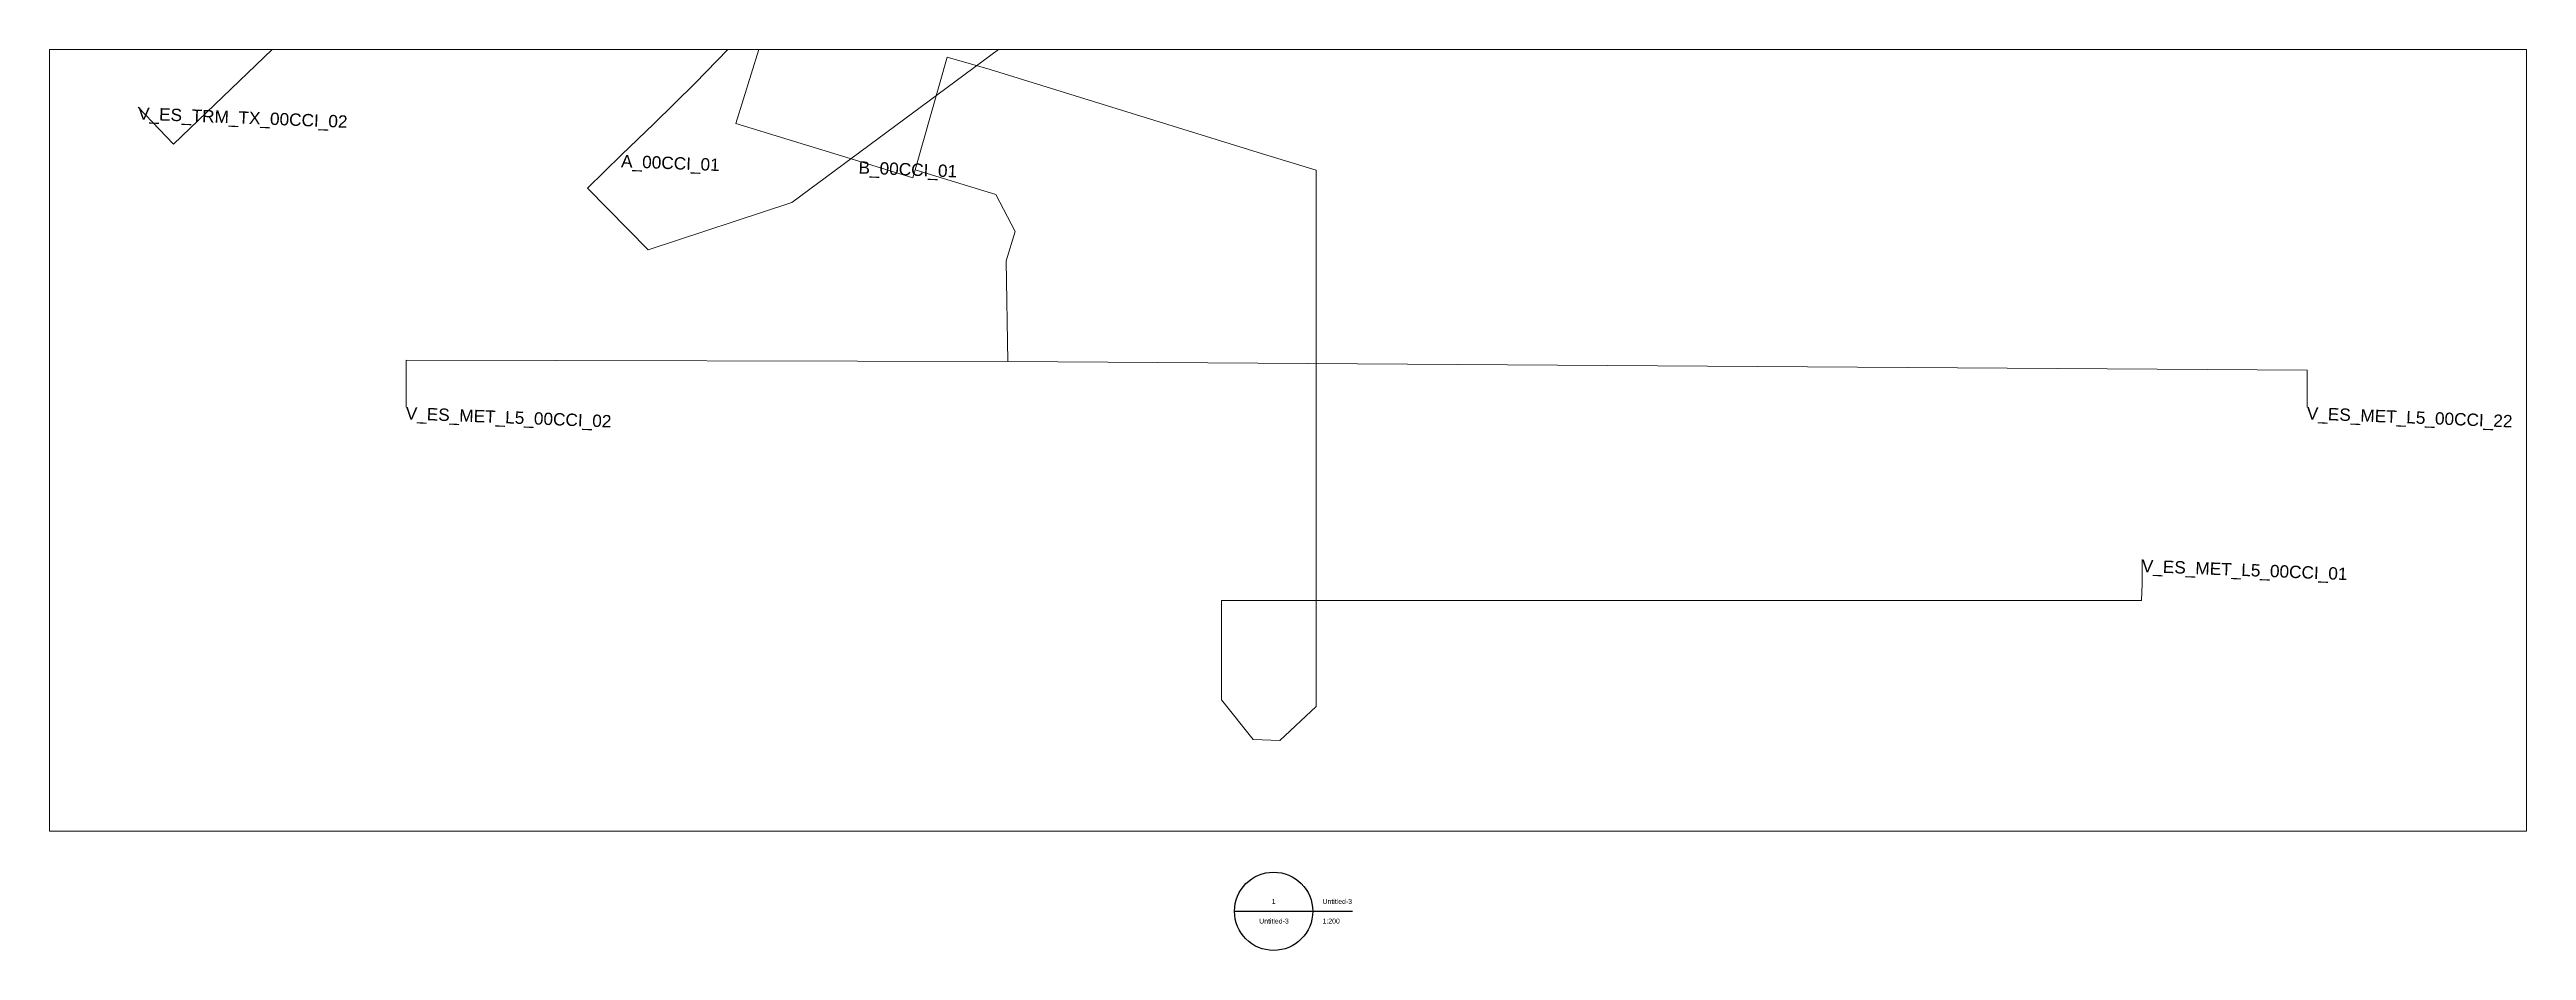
# Paper-space layout 'Untitled-3' of a CAD drawing. Header units: metres. Extents: x 0.169 to 0.672, y 0.194 to 0.376.
# The model-space entities are those that its viewports show. They can reach past a viewport. Long polylines and large blocks are cut down to what shows.
import ezdxf
from ezdxf.enums import TextEntityAlignment as Align

# ---------------------------------------------------------------- set-up
doc = ezdxf.new("R2010")
doc.units = ezdxf.units.M
doc.header["$MEASUREMENT"] = 0
for name, color, linetype, lineweight in [('01_A_AccesTren_t', 7, 'Continuous', 0), ('01_C_AccesExt_t', 7, 'Continuous', 0), ('01_C_CarrerHoritzontal_l', 7, 'Continuous', 0), ('01_I_Ascensor_l', 7, 'Continuous', 0), ('01_I_BarreraTarifaria_t', 7, 'Continuous', 0), ('01_I_Horitzontal_l', 7, 'Continuous', 0), ('01_I_HoritzontalD_l', 7, 'Continuous', 0), ('01_I_Rampa_l', 7, 'Continuous', 0)]:
    doc.layers.add(name, color=color, linetype=linetype, lineweight=lineweight)
doc.styles.add('Style-Arial', font='arial.ttf')

# ---------------------------------------------------------------- blocks, each defined once
blk = doc.blocks.new('DrawingTitleBubble_2')
blk.add_line((-0.008007, 0), (0.007869, 0))
blk.add_circle((-0.000069, 0), 0.007938)
at = {"char_height": 0.001524, "style": 'Style-Arial'}
for s, insert, attachment_point in [('\\H0.656168x;1', (-0.000069, 0.001492), 8), ('\\H0.656168x;Untitled-3', (0, -0.001476), 2)]:
    blk.add_mtext(s, dxfattribs=dict(at, insert=insert, attachment_point=attachment_point))
blk = doc.blocks.new('TitleText_2')
at = {"char_height": 0.001524, "style": 'Style-Arial'}
for s, insert, attachment_point in [('\\H0.656168x;Untitled-3', (0, 0.001492), 7), ('\\H0.656168x;1:200', (0, -0.001476), 1)]:
    blk.add_mtext(s, dxfattribs=dict(at, insert=insert, attachment_point=attachment_point))
blk = doc.blocks.new('*U32')
blk.add_line((0, 0), (0.015953, 0))
for name, p in [('DrawingTitleBubble_2', (0, 0)), ('TitleText_2', (0.009853, 0))]:
    blk.add_blockref(name, p)

msp = doc.modelspace()

# ---------------------------------------------------------------- linework, layer by layer
at = {"layer": '01_C_CarrerHoritzontal_l'}
msp.add_line((422251.83554, 4578855.702833), (422252.2315, 4578856.295), dxfattribs=at)
at = {"layer": '01_C_CarrerHoritzontal_l', "flags": 128}
msp.add_lwpolyline([(422217.569496, 4578849.631025), (422216.247805, 4578848.22286), (422218.806398, 4578845.821388), (422224.550204, 4578847.977106), (422238.213483, 4578858.932931), (422242.139588, 4578856.487624), (422244.497408, 4578860.273262)], dxfattribs=at)
at = {"layer": '01_I_Ascensor_l'}
for p, q in [((422217.569496, 4578849.631025), (422218.831507, 4578850.936018, -20)), ((422233.658285, 4578847.155713, -30), (422232.812512, 4578848.627908, -20)), ((422244.114365, 4578826.946288, -20), (422242.769875, 4578828.503801, -30))]:
    msp.add_line(p, q, dxfattribs=at)
at = {"layer": '01_I_Horitzontal_l'}
for p, q in [((422223.468661, 4578856.012889, -20), (422214.607003, 4578865.119377, -20)), ((422232.814505, 4578848.627383, -20), (422229.502418, 4578849.49884, -20))]:
    msp.add_line(p, q, dxfattribs=at)
at = {"layer": '01_I_Horitzontal_l', "flags": 128}
for points, elevation in [([(422214.607003, 4578865.119377), (422204.528009, 4578854.663241), (422199.395493, 4578849.338673), (422197.914867, 4578850.785087)], -20), ([(422218.831507, 4578850.936018), (422220.443336, 4578852.653706), (422223.468661, 4578856.012889)], -20), ([(422223.468662, 4578856.012889), (422222.162072, 4578851.091252), (422227.20304, 4578849.752984)], -20), ([(422229.502418, 4578849.49884), (422230.614582, 4578854.115801), (422232.379049, 4578853.686419)], -20), ([(422243.552044, 4578850.69783), (422245.745957, 4578850.11821), (422246.618268, 4578828.391163), (422245.191974, 4578826.957108), (422244.114365, 4578826.946288)], -20), ([(422227.20304, 4578849.752984), (422229.414058, 4578849.166006), (422229.502418, 4578849.49884)], -20), ([(422233.658285, 4578847.155713), (422233.332814, 4578845.953187), (422233.559846, 4578841.879147)], -30), ([(422233.559846, 4578841.879147), (422286.233555, 4578843.603233), (422286.253081, 4578843.110465)], -30), ([(422233.559846, 4578841.879147), (422209.169875, 4578840.960626), (422209.205557, 4578840.059191)], -30), ([(422242.769875, 4578828.503801), (422242.610851, 4578832.535471), (422279.889376, 4578834.005867), (422279.889376, 4578834.671162)], -30)]:
    msp.add_lwpolyline(points, dxfattribs=dict(at, elevation=elevation))
at = {"layer": '01_I_HoritzontalD_l'}
msp.add_line((422252.2315, 4578856.295), (422254.037248, 4578859.19425), dxfattribs=at)
at = {"layer": '01_I_Rampa_l'}
for p, q in [((422244.497408, 4578860.273262), (422251.83554, 4578855.702833)), ((422232.379049, 4578853.686419, -20), (422243.552044, 4578850.69783, -20)), ((422286.253081, 4578843.110465, -30), (422286.292411, 4578842.116071, -30)), ((422209.205557, 4578840.059191, -30), (422209.244918, 4578839.064702, -30)), ((422279.889376, 4578834.671162, -30), (422279.849963, 4578835.665571, -30))]:
    msp.add_line(p, q, dxfattribs=at)

# ---------------------------------------------------------------- texts
at = {"layer": '01_A_AccesTren_t', "style": 'Style-Arial'}
for s, p in [('V_ES_TRM_TX_00CCI_01', (422193.599498, 4578854.925612, -20)), ('V_ES_TRM_TX_00CCI_02', (422197.914867, 4578850.785087, -20)), ('V_ES_MET_L5_00CCI_22', (422286.292411, 4578842.116071, -30)), ('V_ES_MET_L5_00CCI_02', (422209.244918, 4578839.064702, -30)), ('V_ES_MET_L5_00CCI_01', (422279.849963, 4578835.665571, -30))]:
    msp.add_text(s, height=0.5, dxfattribs=at).set_placement(p, align=Align.TOP_LEFT)
at = {"layer": '01_C_AccesExt_t', "char_height": 0.5, "attachment_point": 1, "line_spacing_factor": 1.2, "style": 'Style-Arial'}
for s, insert in [('A_00CCI_02', (422252.2315, 4578856.295)), ('A_00CCI_01', (422217.569496, 4578849.631025))]:
    msp.add_mtext(s, dxfattribs=dict(at, insert=insert))
at = {"layer": '01_I_BarreraTarifaria_t', "insert": (422227.20304, 4578849.752984, -20), "char_height": 0.5, "attachment_point": 1, "line_spacing_factor": 1.2, "style": 'Style-Arial'}
msp.add_mtext('B_00CCI_01', dxfattribs=at)

psp = doc.layouts.new('Untitled-3')

# ---------------------------------------------------------------- block references
psp.add_blockref('*U32', (0.417657, 0.201508))

# ---------------------------------------------------------------- viewports
at = {"layer": '01_I_Horitzontal_l', "color": 7, "linetype": 'Continuous', "lineweight": 0, "view_twist_angle": 357.733035}
psp.add_viewport(center=(0.4205, 0.297), size=(0.502325, 0.158533), view_center_point=(603033.680922, 4558553.389928), view_height=31.706569, dxfattribs=at)

doc.saveas('drawing.dxf')
